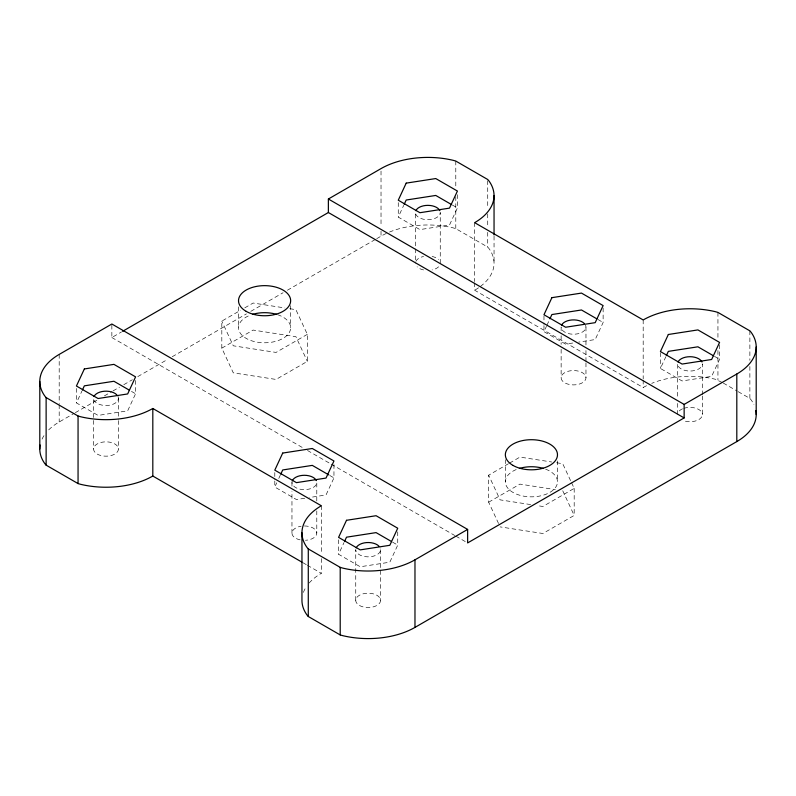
<?xml version="1.0" encoding="UTF-8"?>
<svg xmlns="http://www.w3.org/2000/svg" width="796" height="796" viewBox="0 0 796 796"><rect width="100%" height="100%" fill="white"/><g stroke="black" fill="none" stroke-linecap="round" stroke-linejoin="round"><path stroke-width="0.6" stroke-dasharray="3.98 2.98" d="M291.963 533.141L291.963 491.112M135.579 380.488L135.579 393.761L127.659 410.835L98.077 415.413L76.426 402.915L81.879 391.174M457.421 194.682L457.421 207.945L449.491 225.029L419.92 229.596L398.269 217.099L403.711 205.358M304.729 498.256L296.45 499.54L274.799 487.033L276.779 482.764M278.759 478.495L280.242 475.292M333.952 464.615L333.952 477.889L326.022 494.963L309.465 497.52M397.731 531.837L397.731 545.111L389.811 562.195L360.23 566.762L338.579 554.265L344.031 542.524M572.722 343.026L565.628 344.131L543.976 331.634L546.454 326.29M546.942 325.226L549.419 319.892M603.129 308.002L603.129 322.48L595.199 339.554L578.642 342.111M719.574 344.827L719.574 359.304L711.644 376.379L682.072 380.956L660.421 368.449L665.864 356.717M111.858 325.246L111.858 337.524L121.499 331.952M289.784 308.709L295.893 309.654L307.346 334.35L307.346 361.374L276.043 379.443L233.278 372.827L221.815 348.141L221.815 321.116L240.601 310.271M244.78 307.863L253.128 303.037L284.888 307.952M48.665 429.9A66.207 38.218 0 0 1 59.193 421.989L74.257 413.283M75.331 412.666L96.863 400.239M104.395 395.891L111.938 391.532M113.012 390.916L119.47 387.184M123.778 384.697L132.385 379.732M137.768 376.617L167.906 359.225M172.215 356.737L246.481 313.853M250.79 311.365L283.077 292.729M287.386 290.241L375.652 239.278M376.727 238.661L381.025 236.173A66.207 38.218 0 0 1 387.543 232.88M221.815 348.141L253.128 330.071L295.893 336.678L307.346 361.374M307.346 334.35L276.043 352.419L233.278 345.802L221.815 321.116M498.545 523.519L488.654 502.196L488.654 475.172L508.475 463.72M509.52 463.123L519.957 457.093L551.727 462.008M488.654 502.196L519.957 484.117L555.389 489.6M571.578 482.784L574.185 488.396L542.872 506.475L536.763 505.53M574.185 488.396L574.185 515.43L542.872 533.499L500.107 526.882M556.613 462.765L562.722 463.71L571.06 481.67M530.653 504.584L500.107 499.858L488.654 475.172M480.366 286.47A66.207 38.218 0 0 0 489.003 248.571L487.719 247.068L455.79 228.631L453.183 227.885A66.207 38.218 0 0 0 389.533 232.034M722.201 382.448L715.335 379.244A66.207 38.218 0 0 0 651.685 383.383M452.267 204.97L457.421 207.945M714.42 356.329L719.574 359.304M723.265 383.055L737.106 391.045M738.161 391.662L749.872 398.418L751.165 399.93A66.207 38.218 0 0 1 753.941 404.666M597.965 319.504L603.129 322.48M474.655 282.859L474.655 290.232L643.188 387.523A66.207 38.218 0 0 1 649.695 384.229M111.858 337.524L303.176 447.989M307.485 450.466L330.051 463.501M331.126 464.118L454.735 535.489M455.81 536.106L465.481 541.688M329.823 475.501L333.952 477.889M131.459 391.383L135.579 393.761M392.577 542.136L397.731 545.111M303.097 562.802L306.321 564.663M307.385 565.279L321.345 573.339A66.207 38.218 0 0 0 309.166 583.01M562.722 490.734L574.185 515.43M749.872 330.847L749.872 360.329M749.872 366.478L749.872 398.418M717.942 312.42L717.942 339.444M717.942 350.499L717.942 379.99M702.41 394.776L702.41 363.881A12.418 7.164 0 0 1 689.993 371.045A12.418 7.164 0 0 1 677.585 363.881L677.585 398.488M702.41 396.01L702.41 414.557A12.418 7.164 0 0 1 683.794 420.766M677.585 403.433L677.585 414.557M660.421 352.767L660.421 368.449M643.188 319.962L643.188 378.926M643.188 380.16L643.188 387.523M585.965 327.056L585.965 345.593M585.965 350.538L585.965 361.663M585.965 362.896L585.965 377.732A12.418 7.164 0 0 1 567.339 383.941A12.418 7.164 0 0 1 567.339 371.523A12.418 7.164 0 0 1 585.965 377.732M561.14 330.758L561.14 327.056A12.418 7.164 0 0 0 575.17 334.161A12.418 7.164 0 0 0 585.538 325.196M561.14 335.703L561.14 344.36M561.14 349.305L561.14 377.732M557.489 460.904L557.489 481.789M543.976 315.942L543.976 324.39M543.976 325.594L543.976 331.634M505.351 459.67L505.351 481.789M494.047 236.173L494.047 263.197M487.719 180.722L487.719 207.756M487.719 213.895L487.719 227.407M487.719 232.323L487.719 247.068M474.655 222.661L474.655 281.625M455.79 161.061L455.79 188.095M455.79 196.692L455.79 228.631M440.258 263.197L440.258 212.522A12.418 7.164 0 0 1 427.84 219.696A12.418 7.164 0 0 1 415.432 212.522L415.432 263.197M398.269 202.622L398.269 217.099M381.025 171.06L381.025 226.343M381.025 231.258L381.025 236.173M380.568 549.688L380.568 600.363M355.742 600.363L355.742 549.688A12.418 7.164 0 0 0 369.782 556.792A12.418 7.164 0 0 0 380.15 547.837M338.579 539.788L338.579 554.265M321.345 505.768L321.345 553.688M321.345 558.593L321.345 573.339M316.788 501.002L316.788 482.456A12.418 7.164 0 0 1 302.759 489.57A12.418 7.164 0 0 1 292.381 480.605M316.788 510.893L316.788 533.141M291.963 482.456L291.963 486.167M290.649 305.614L290.649 327.733M274.799 472.555L274.799 479.799M274.799 481.003L274.799 487.033M238.511 306.848L238.511 327.733M118.415 398.338L118.415 419.353M118.415 420.587L118.415 449.014M93.59 399.572L93.59 449.014M76.426 388.438L76.426 402.915M59.193 354.419L59.193 403.562M59.193 404.786L59.193 421.989M42.059 439.123A66.207 38.218 0 0 1 44.835 434.387M303.395 592.423A66.207 38.218 0 0 1 306.351 586.672M478.555 287.774A66.207 38.218 0 0 1 474.655 290.232M683.794 408.348A12.418 7.164 0 0 1 702.41 414.557M679.247 410.975A12.418 7.164 0 0 1 682.878 408.686M438.596 266.789A12.418 7.164 0 0 1 432.089 269.934M423.601 269.934A12.418 7.164 0 0 1 417.094 266.789M415.85 261.347A12.418 7.164 0 0 1 423.601 256.471M432.089 256.471A12.418 7.164 0 0 1 438.596 259.615M304.37 525.967A12.418 7.164 0 0 1 316.778 532.822A12.418 7.164 0 0 1 305.455 540.275M300.132 539.867A12.418 7.164 0 0 1 291.973 532.822A12.418 7.164 0 0 1 301.157 526.216M117.997 396.488A12.418 7.164 0 0 1 109.221 405.264A12.418 7.164 0 0 1 94.018 400.189M545.608 469.162A26.069 15.054 0 0 1 551.091 491.659A26.069 15.054 0 0 1 511.738 491.659A26.069 15.054 0 0 1 517.231 469.162M277.615 314.699A26.069 15.054 0 0 1 285.127 336.997A26.069 15.054 0 0 1 245.825 338.181A26.069 15.054 0 0 1 249.267 315.554M359.384 605.438A12.418 7.164 0 0 0 380.15 602.224A12.418 7.164 0 0 0 364.946 593.448A12.418 7.164 0 0 0 359.384 605.438M97.221 454.078A12.418 7.164 0 0 0 117.997 450.864A12.418 7.164 0 0 0 102.793 442.088A12.418 7.164 0 0 0 97.221 454.078"/><path stroke-width="1.19" d="M82.376 390.11L84.356 385.841L113.927 381.264L129.39 390.189M404.209 204.293L406.189 200.025L435.77 195.448L451.233 204.383M280.739 474.227L282.719 469.958L312.301 465.381L328.798 474.904M344.529 541.459L346.509 537.191L376.08 532.614L391.542 541.539M549.917 318.818L551.897 314.549L581.478 309.982L596.94 318.907M666.361 355.643L668.341 351.374L697.923 346.807L713.385 355.732M122.574 331.335L328.37 212.522L328.37 199.01L381.025 168.603A66.207 38.218 0 0 1 453.183 160.324L455.79 161.061L487.719 179.498L489.003 181.01A66.207 38.218 0 0 1 474.655 222.661L643.188 319.962A66.207 38.218 0 0 1 715.335 311.674L717.942 312.42L749.872 330.847L751.165 332.36A66.207 38.218 0 0 1 736.807 374.011L736.807 441.581L414.975 627.397A66.207 38.218 0 0 1 342.817 635.676L340.21 634.939L308.281 616.502L306.997 614.99A66.207 38.218 0 0 1 301.953 600.363L301.953 532.803M467.63 529.42L111.858 324.012L59.193 354.419A66.207 38.218 0 0 0 44.835 396.07L46.128 397.582L78.058 416.01L80.665 416.756A66.207 38.218 0 0 0 152.812 408.477L321.345 505.768A66.207 38.218 0 0 0 306.997 547.429L308.281 548.932L340.21 567.369L342.817 568.115A66.207 38.218 0 0 0 414.975 559.827L467.63 529.42L467.63 542.932L684.142 417.93L684.142 404.418L736.807 374.011M40.158 445.014A66.207 38.218 0 0 0 44.835 463.64L46.128 465.153L78.058 483.58L80.665 484.326A66.207 38.218 0 0 0 152.812 476.038L302.022 562.185M328.37 199.01L684.142 404.418M328.37 212.522L684.142 417.93M756.2 346.986L756.2 414.557M494.047 195.637L494.047 234.949M414.975 559.827L414.975 627.397M340.21 567.369L340.21 634.939M308.281 548.932L308.281 616.502M152.812 408.477L152.812 476.038M78.058 416.01L78.058 483.58M46.128 397.582L46.128 465.153M39.8 381.443L39.8 449.014M356.17 547.837A12.418 7.164 0 0 1 366.538 542.583A12.418 7.164 0 0 1 378.906 546.106M755.842 410.557A66.207 38.218 0 0 1 736.807 441.581M678.003 362.021A12.418 7.164 0 0 1 689.993 356.707A12.418 7.164 0 0 1 701.982 362.021M94.018 396.488A12.418 7.164 0 0 1 104.385 391.234A12.418 7.164 0 0 1 116.753 394.756M415.85 210.671A12.418 7.164 0 0 1 427.84 205.358A12.418 7.164 0 0 1 439.83 210.671M292.381 480.605A12.418 7.164 0 0 1 304.37 475.292A12.418 7.164 0 0 1 316.36 480.605M561.558 325.196A12.418 7.164 0 0 1 571.926 319.952A12.418 7.164 0 0 1 584.304 323.475M519.37 468.436A26.069 15.054 0 0 1 543.459 468.436M252.541 314.38A26.069 15.054 0 0 1 276.63 314.38M84.356 368.946L76.426 386.02L98.077 398.517L127.659 393.95L135.579 376.866L113.927 364.369L84.356 368.946M406.189 183.13L398.269 200.204L419.92 212.711L449.491 208.134L457.421 191.06L435.77 178.553L406.189 183.13M282.719 453.063L274.799 470.147L296.45 482.645L326.022 478.068L333.952 460.993L312.301 448.496L282.719 453.063M346.509 520.295L338.579 537.37L360.23 549.877L389.811 545.3L397.731 528.226L376.08 515.718L346.509 520.295M551.897 297.664L543.976 314.738L565.628 327.236L595.199 322.659L603.129 305.584L581.478 293.087L551.897 297.664M668.341 334.489L660.421 351.563L682.072 364.061L711.644 359.484L719.574 342.409L697.923 329.912L668.341 334.489M512.982 465.401A26.069 15.054 0 0 0 556.593 458.655A26.069 15.054 0 0 0 524.673 440.218A26.069 15.054 0 0 0 512.982 465.401M246.153 311.345A26.069 15.054 0 0 0 289.764 304.599A26.069 15.054 0 0 0 257.834 286.162A26.069 15.054 0 0 0 246.153 311.345"/></g></svg>
